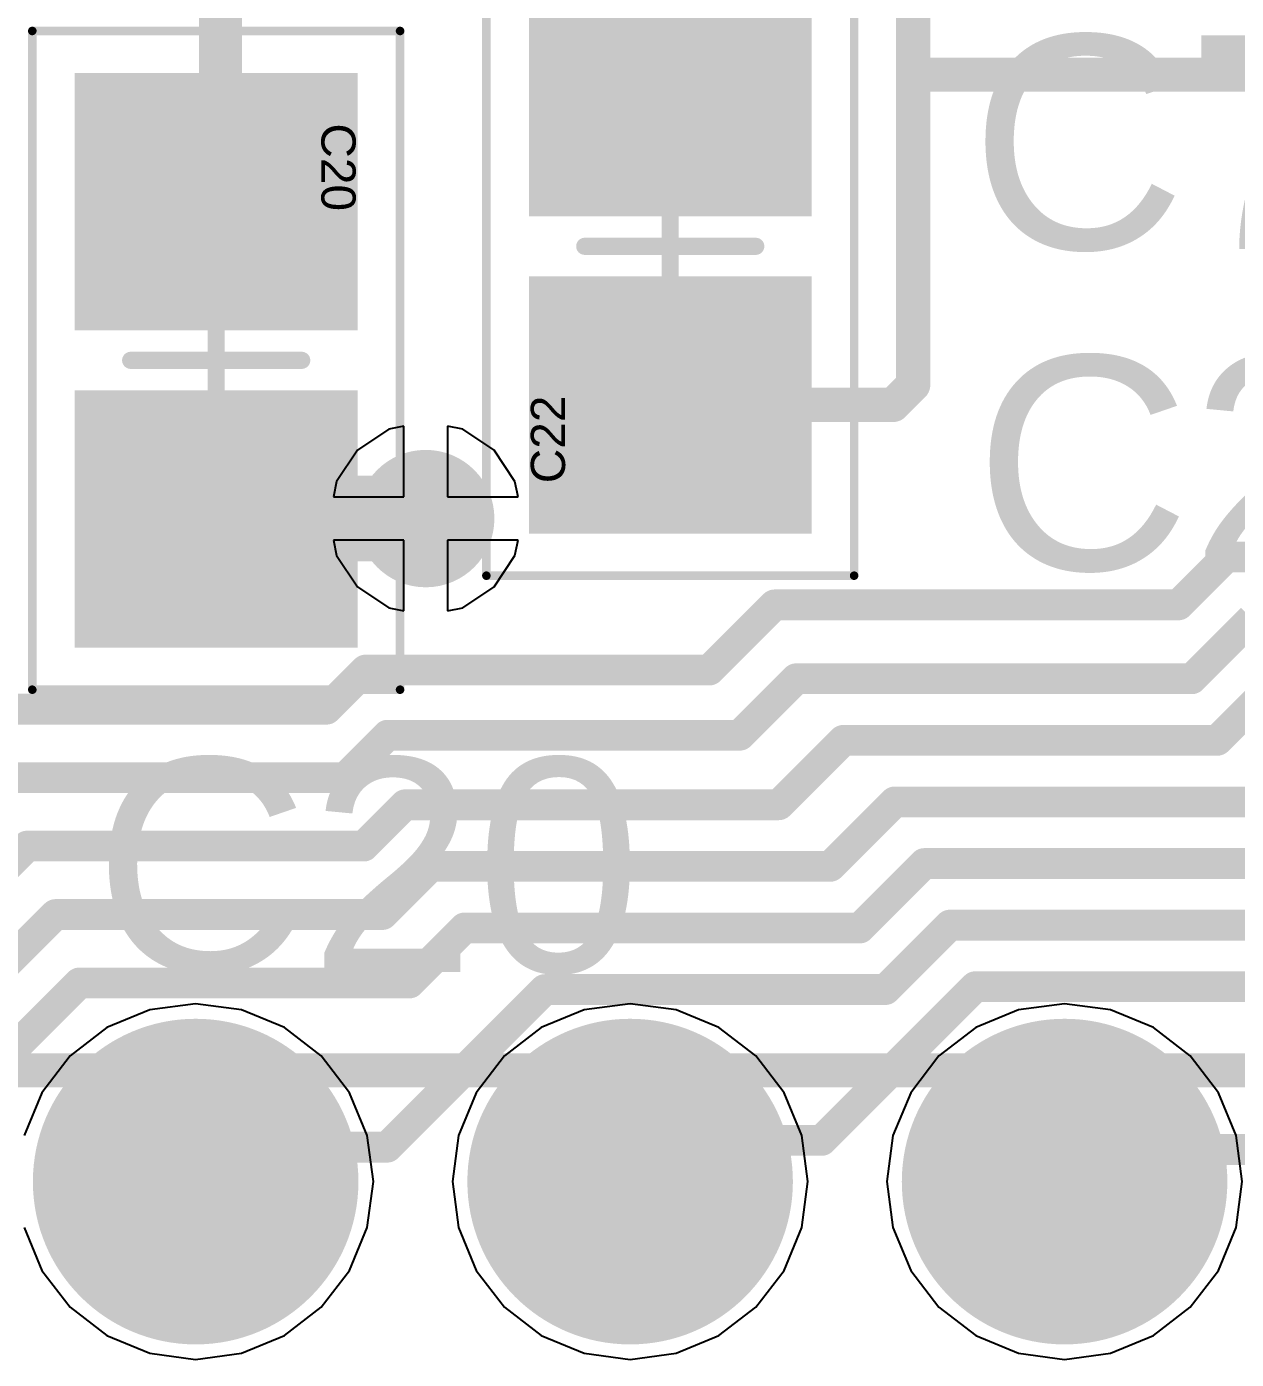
# Model space of a CAD drawing. Header units: inches. Extents: x 0 to 7.57, y 0 to 3.51.
# Drawn here: x 1.3009 to 1.5793, y 0.8784 to 1.185 of the extents above; entities that cross this region are included whole.
import ezdxf

# ---------------------------------------------------------------- set-up
doc = ezdxf.new("R2010")
doc.units = ezdxf.units.IN
doc.header["$MEASUREMENT"] = 0
for name, color, linetype in [('Bottom Courtyard', 56, 'Continuous'), ('Bottom Solder', 6, 'Continuous'), ('L1', 1, 'Continuous'), ('L2', 5, 'Continuous'), ('Multi-Layer', 9, 'Continuous'), ('Pad Holes', 156, 'Continuous'), ('Top Courtyard', 56, 'Continuous'), ('Top Overlay', 2, 'Continuous'), ('Top Paste', 8, 'Continuous'), ('Top Solder', 216, 'Continuous'), ('Via Holes', 16, 'Continuous')]:
    doc.layers.add(name, color=color, linetype=linetype)
doc.styles.add('Arial', font='', dxfattribs={"height": 0.2})
doc.styles.get('Arial').set_extended_font_data('Arial')

# ---------------------------------------------------------------- blocks, each defined once
blk = doc.blocks.new('FMC_160LCD_V2_B_46')
at = {"layer": 'Bottom Solder'}
h = blk.add_hatch(color=6, dxfattribs=at)
edge = h.paths.add_edge_path()
edge.add_arc((0.3500001, 0.7342519), 0.0374645, 0, 360)
h = blk.add_hatch(color=6, dxfattribs=at)
edge = h.paths.add_edge_path()
edge.add_arc((0.4500001, 0.7342519), 0.0374645, 0, 360)
h = blk.add_hatch(color=6, dxfattribs=at)
edge = h.paths.add_edge_path()
edge.add_arc((0.5500001, 0.7342519), 0.0374645, 0, 360)
at = {"layer": 'L1'}
h = blk.add_hatch(color=1, dxfattribs=at)
edge = h.paths.add_edge_path()
edge.add_arc((0.3500001, 0.7342519), 0.0334645, 0, 360)
h = blk.add_hatch(color=1, dxfattribs=at)
edge = h.paths.add_edge_path()
edge.add_arc((0.4500001, 0.7342519), 0.0334645, 0, 360)
h = blk.add_hatch(color=1, dxfattribs=at)
edge = h.paths.add_edge_path()
edge.add_arc((0.5500001, 0.7342519), 0.0334645, 0, 360)
at = {"layer": 'L2'}
h = blk.add_hatch(color=5, dxfattribs=at)
edge = h.paths.add_edge_path()
edge.add_arc((0.3500001, 0.7342519), 0.0334645, 0, 360)
h = blk.add_hatch(color=5, dxfattribs=at)
edge = h.paths.add_edge_path()
edge.add_arc((0.4500001, 0.7342519), 0.0334645, 0, 360)
h = blk.add_hatch(color=5, dxfattribs=at)
edge = h.paths.add_edge_path()
edge.add_arc((0.5500001, 0.7342519), 0.0334645, 0, 360)
at = {"layer": 'Multi-Layer'}
h = blk.add_hatch(color=9, dxfattribs=at)
edge = h.paths.add_edge_path()
edge.add_arc((0.3500001, 0.7342519), 0.0334645, 0, 360)
h = blk.add_hatch(color=9, dxfattribs=at)
edge = h.paths.add_edge_path()
edge.add_arc((0.4500001, 0.7342519), 0.0334645, 0, 360)
h = blk.add_hatch(color=9, dxfattribs=at)
edge = h.paths.add_edge_path()
edge.add_arc((0.5500001, 0.7342519), 0.0334645, 0, 360)
at = {"layer": 'Pad Holes'}
h = blk.add_hatch(color=7, dxfattribs=at)
edge = h.paths.add_edge_path()
edge.add_arc((0.3500001, 0.7342519), 0.0216535, 0, 360)
h = blk.add_hatch(color=7, dxfattribs=at)
edge = h.paths.add_edge_path()
edge.add_arc((0.4500001, 0.7342519), 0.0216535, 0, 360)
h = blk.add_hatch(color=7, dxfattribs=at)
edge = h.paths.add_edge_path()
edge.add_arc((0.5500001, 0.7342519), 0.0216535, 0, 360)
at = {"layer": 'Top Solder'}
h = blk.add_hatch(color=216, dxfattribs=at)
edge = h.paths.add_edge_path()
edge.add_arc((0.3500001, 0.7342519), 0.0374645, 0, 360)
h = blk.add_hatch(color=216, dxfattribs=at)
edge = h.paths.add_edge_path()
edge.add_arc((0.4500001, 0.7342519), 0.0374645, 0, 360)
h = blk.add_hatch(color=216, dxfattribs=at)
edge = h.paths.add_edge_path()
edge.add_arc((0.5500001, 0.7342519), 0.0374645, 0, 360)
blk = doc.blocks.new('BACKLIGHT_B_52')
at = {"layer": 'Bottom Courtyard'}
blk.add_lwpolyline([(1.4173228, 0.7086614, 0.007874, 0.007874, 0), (-1.4173228, 0.7086614, 0.007874, 0.007874, 0)], format="xyseb", dxfattribs=at)
blk = doc.blocks.new('CAP_SM0805_YAGEOCC2_N_54')
at = {"layer": 'L1'}
for points in [[(-0.06208665, -0.0285433), (-0.06208665, 0.0285433), (-0.01090555, 0.0285433), (-0.01090555, -0.0285433)], [(0.01090545, -0.0285433), (0.01090545, 0.0285433), (0.06208655, 0.0285433), (0.06208655, -0.0285433)]]:
    blk.add_hatch(color=1, dxfattribs=at).paths.add_polyline_path(points)
at = {"layer": 'Top Paste'}
for points in [[(-0.06208665, -0.0285433), (-0.06208665, 0.0285433), (-0.01090555, 0.0285433), (-0.01090555, -0.0285433)], [(0.01090545, -0.0285433), (0.01090545, 0.0285433), (0.06208655, 0.0285433), (0.06208655, -0.0285433)]]:
    blk.add_hatch(color=8, dxfattribs=at).paths.add_polyline_path(points)
at = {"layer": 'Top Solder'}
for points in [[(-0.06608665, -0.0325433), (-0.06608665, 0.0325433), (-0.00690555, 0.0325433), (-0.00690555, -0.0325433)], [(0.00690545, -0.0325433), (0.00690545, 0.0325433), (0.06608655, 0.0325433), (0.06608655, -0.0325433)]]:
    blk.add_hatch(color=216, dxfattribs=at).paths.add_polyline_path(points)
at = {"layer": 'Top Courtyard'}
for points in [[(-0.0757874, 0.0423228, 0.0019685, 0.0019685, 0), (0.0757874, 0.0423228, 0.0019685, 0.0019685, 0)], [(-0.0757874, 0.0423228, 0.0019685, 0.0019685, 0), (-0.0757874, -0.0423228, 0.0019685, 0.0019685, 0)], [(0.0757874, 0.0423228, 0.0019685, 0.0019685, 0), (0.0757874, -0.0423228, 0.0019685, 0.0019685, 0)], [(0, 0.019685, 0.003937, 0.003937, 0), (0, -0.019685, 0.003937, 0.003937, 0)], [(-0.0196851, 0, 0.003937, 0.003937, 0), (0.019685, 0, 0.003937, 0.003937, 0)], [(-0.0757874, -0.0423228, 0.0019685, 0.0019685, 0), (0.0757874, -0.0423228, 0.0019685, 0.0019685, 0)]]:
    blk.add_lwpolyline(points, format="xyseb", dxfattribs=at)
for points in [[(-0.0762795, 0.0423228, 0.0009842, 0.0009842, 1), (-0.0752953, 0.0423228, 0.0009842, 0.0009842, 1)], [(-0.0762795, 0.0423228, 0.0009842, 0.0009842, 1), (-0.0752953, 0.0423228, 0.0009842, 0.0009842, 1)], [(0.0752953, 0.0423228, 0.0009842, 0.0009842, 1), (0.0762795, 0.0423228, 0.0009842, 0.0009842, 1)], [(0.0752953, 0.0423228, 0.0009842, 0.0009842, 1), (0.0762795, 0.0423228, 0.0009842, 0.0009842, 1)], [(-0.0009842, 0.019685, 0.0019685, 0.0019685, 1), (0.0009842, 0.019685, 0.0019685, 0.0019685, 1)], [(-0.0206693, 0, 0.0019685, 0.0019685, 1), (-0.0187009, 0, 0.0019685, 0.0019685, 1)], [(0.0187008, 0, 0.0019685, 0.0019685, 1), (0.0206692, 0, 0.0019685, 0.0019685, 1)], [(-0.0009842, -0.019685, 0.0019685, 0.0019685, 1), (0.0009842, -0.019685, 0.0019685, 0.0019685, 1)], [(-0.0762795, -0.0423228, 0.0009842, 0.0009842, 1), (-0.0752953, -0.0423228, 0.0009842, 0.0009842, 1)], [(-0.0762795, -0.0423228, 0.0009842, 0.0009842, 1), (-0.0752953, -0.0423228, 0.0009842, 0.0009842, 1)], [(0.0752953, -0.0423228, 0.0009842, 0.0009842, 1), (0.0762795, -0.0423228, 0.0009842, 0.0009842, 1)], [(0.0752953, -0.0423228, 0.0009842, 0.0009842, 1), (0.0762795, -0.0423228, 0.0009842, 0.0009842, 1)]]:
    blk.add_lwpolyline(points, format="xyseb", close=True, dxfattribs=at)
at = {"layer": 'Top Overlay'}
for points in [[(-0.0757874, 0.0423228, 0.0019685, 0.0019685, 0), (-0.0757874, -0.0423228, 0.0019685, 0.0019685, 0)], [(-0.0757874, 0.0423228, 0.0019685, 0.0019685, 0), (0.0757874, 0.0423228, 0.0019685, 0.0019685, 0)], [(0.0757874, 0.0423228, 0.0019685, 0.0019685, 0), (0.0757874, -0.0423228, 0.0019685, 0.0019685, 0)], [(-0.0757874, -0.0423228, 0.0019685, 0.0019685, 0), (0.0757874, -0.0423228, 0.0019685, 0.0019685, 0)]]:
    blk.add_lwpolyline(points, format="xyseb", dxfattribs=at)
for points in [[(-0.0762795, 0.0423228, 0.0009842, 0.0009842, 1), (-0.0752953, 0.0423228, 0.0009842, 0.0009842, 1)], [(-0.0762795, 0.0423228, 0.0009842, 0.0009842, 1), (-0.0752953, 0.0423228, 0.0009842, 0.0009842, 1)], [(0.0752953, 0.0423228, 0.0009842, 0.0009842, 1), (0.0762795, 0.0423228, 0.0009842, 0.0009842, 1)], [(0.0752953, 0.0423228, 0.0009842, 0.0009842, 1), (0.0762795, 0.0423228, 0.0009842, 0.0009842, 1)], [(-0.0762795, -0.0423228, 0.0009842, 0.0009842, 1), (-0.0752953, -0.0423228, 0.0009842, 0.0009842, 1)], [(-0.0762795, -0.0423228, 0.0009842, 0.0009842, 1), (-0.0752953, -0.0423228, 0.0009842, 0.0009842, 1)], [(0.0752953, -0.0423228, 0.0009842, 0.0009842, 1), (0.0762795, -0.0423228, 0.0009842, 0.0009842, 1)], [(0.0752953, -0.0423228, 0.0009842, 0.0009842, 1), (0.0762795, -0.0423228, 0.0009842, 0.0009842, 1)]]:
    blk.add_lwpolyline(points, format="xyseb", close=True, dxfattribs=at)
at = {"layer": 'Top Courtyard', "style": 'Arial'}
blk.add_text('C22', height=0.007874, dxfattribs=at).set_placement((-0.0545273, 0.0242123))
blk = doc.blocks.new('CAP_SM0805_YAGEOCC2_N_56')
at = {"layer": 'L1'}
for points in [[(-0.06208665, -0.02854330000000001), (-0.06208665, 0.02854329999999999), (-0.01090555000000001, 0.02854330000000001), (-0.01090554999999999, -0.02854329999999999)], [(0.01090545000000001, -0.02854330000000001), (0.01090544999999999, 0.02854329999999999), (0.06208655, 0.02854330000000001), (0.06208655, -0.02854329999999999)]]:
    blk.add_hatch(color=1, dxfattribs=at).paths.add_polyline_path(points)
at = {"layer": 'Top Paste'}
for points in [[(-0.06208665, -0.02854330000000001), (-0.06208665, 0.02854329999999999), (-0.01090555000000001, 0.02854330000000001), (-0.01090554999999999, -0.02854329999999999)], [(0.01090545000000001, -0.02854330000000001), (0.01090544999999999, 0.02854329999999999), (0.06208655, 0.02854330000000001), (0.06208655, -0.02854329999999999)]]:
    blk.add_hatch(color=8, dxfattribs=at).paths.add_polyline_path(points)
at = {"layer": 'Top Solder'}
for points in [[(-0.06608665, -0.0325433), (-0.06608665, 0.0325433), (-0.006905550000000006, 0.0325433), (-0.006905549999999994, -0.0325433)], [(0.006905450000000006, -0.0325433), (0.006905449999999994, 0.0325433), (0.06608655, 0.0325433), (0.06608655, -0.0325433)]]:
    blk.add_hatch(color=216, dxfattribs=at).paths.add_polyline_path(points)
at = {"layer": 'Top Courtyard'}
for points in [[(0.0757874, 0.0423228, 0.0019685, 0.0019685, 0), (-0.0757874, 0.0423228, 0.0019685, 0.0019685, 0)], [(-0.0757874, -0.0423228, 0.0019685, 0.0019685, 0), (-0.0757874, 0.0423228, 0.0019685, 0.0019685, 0)], [(0.0757874, -0.0423228, 0.0019685, 0.0019685, 0), (0.0757874, 0.0423228, 0.0019685, 0.0019685, 0)], [(0, -0.019685, 0.003937, 0.003937, 0), (0, 0.019685, 0.003937, 0.003937, 0)], [(0.019685, 0, 0.003937, 0.003937, 0), (-0.0196851, 0, 0.003937, 0.003937, 0)], [(0.0757874, -0.0423228, 0.0019685, 0.0019685, 0), (-0.0757874, -0.0423228, 0.0019685, 0.0019685, 0)]]:
    blk.add_lwpolyline(points, format="xyseb", dxfattribs=at)
for points in [[(-0.0762795, 0.0423228, 0.0009842, 0.0009842, 1), (-0.0752953, 0.0423228, 0.0009842, 0.0009842, 1)], [(-0.0762795, 0.0423228, 0.0009842, 0.0009842, 1), (-0.0752953, 0.0423228, 0.0009842, 0.0009842, 1)], [(0.0752953, 0.0423228, 0.0009842, 0.0009842, 1), (0.0762795, 0.0423228, 0.0009842, 0.0009842, 1)], [(0.0752953, 0.0423228, 0.0009842, 0.0009842, 1), (0.0762795, 0.0423228, 0.0009842, 0.0009842, 1)], [(-0.0009842, 0.019685, 0.0019685, 0.0019685, 1), (0.0009842, 0.019685, 0.0019685, 0.0019685, 1)], [(-0.0206693, 0, 0.0019685, 0.0019685, 1), (-0.0187009, 0, 0.0019685, 0.0019685, 1)], [(0.0187008, 0, 0.0019685, 0.0019685, 1), (0.0206692, 0, 0.0019685, 0.0019685, 1)], [(-0.0009842, -0.019685, 0.0019685, 0.0019685, 1), (0.0009842, -0.019685, 0.0019685, 0.0019685, 1)], [(-0.0762795, -0.0423228, 0.0009842, 0.0009842, 1), (-0.0752953, -0.0423228, 0.0009842, 0.0009842, 1)], [(-0.0762795, -0.0423228, 0.0009842, 0.0009842, 1), (-0.0752953, -0.0423228, 0.0009842, 0.0009842, 1)], [(0.0752953, -0.0423228, 0.0009842, 0.0009842, 1), (0.0762795, -0.0423228, 0.0009842, 0.0009842, 1)], [(0.0752953, -0.0423228, 0.0009842, 0.0009842, 1), (0.0762795, -0.0423228, 0.0009842, 0.0009842, 1)]]:
    blk.add_lwpolyline(points, format="xyseb", close=True, dxfattribs=at)
at = {"layer": 'Top Overlay'}
for points in [[(-0.0757874, -0.0423228, 0.0019685, 0.0019685, 0), (-0.0757874, 0.0423228, 0.0019685, 0.0019685, 0)], [(0.0757874, 0.0423228, 0.0019685, 0.0019685, 0), (-0.0757874, 0.0423228, 0.0019685, 0.0019685, 0)], [(0.0757874, -0.0423228, 0.0019685, 0.0019685, 0), (0.0757874, 0.0423228, 0.0019685, 0.0019685, 0)], [(0.0757874, -0.0423228, 0.0019685, 0.0019685, 0), (-0.0757874, -0.0423228, 0.0019685, 0.0019685, 0)]]:
    blk.add_lwpolyline(points, format="xyseb", dxfattribs=at)
for points in [[(-0.0762795, 0.0423228, 0.0009842, 0.0009842, 1), (-0.0752953, 0.0423228, 0.0009842, 0.0009842, 1)], [(-0.0762795, 0.0423228, 0.0009842, 0.0009842, 1), (-0.0752953, 0.0423228, 0.0009842, 0.0009842, 1)], [(0.0752953, 0.0423228, 0.0009842, 0.0009842, 1), (0.0762795, 0.0423228, 0.0009842, 0.0009842, 1)], [(0.0752953, 0.0423228, 0.0009842, 0.0009842, 1), (0.0762795, 0.0423228, 0.0009842, 0.0009842, 1)], [(-0.0762795, -0.0423228, 0.0009842, 0.0009842, 1), (-0.0752953, -0.0423228, 0.0009842, 0.0009842, 1)], [(-0.0762795, -0.0423228, 0.0009842, 0.0009842, 1), (-0.0752953, -0.0423228, 0.0009842, 0.0009842, 1)], [(0.0752953, -0.0423228, 0.0009842, 0.0009842, 1), (0.0762795, -0.0423228, 0.0009842, 0.0009842, 1)], [(0.0752953, -0.0423228, 0.0009842, 0.0009842, 1), (0.0762795, -0.0423228, 0.0009842, 0.0009842, 1)]]:
    blk.add_lwpolyline(points, format="xyseb", close=True, dxfattribs=at)
at = {"layer": 'Top Courtyard', "style": 'Arial'}
blk.add_text('C20', height=0.007874, dxfattribs=at).set_placement((-0.0545272, 0.024213))

msp = doc.modelspace()

# ---------------------------------------------------------------- hatches: boundary and pattern name
at = {"layer": 'Bottom Solder'}
h = msp.add_hatch(color=6, dxfattribs=at)
edge = h.paths.add_edge_path()
edge.add_arc((1.3927165, 1.0718504), 0.015811, 0, 360)
at = {"layer": 'L1'}
h = msp.add_hatch(color=1, dxfattribs=at)
edge = h.paths.add_edge_path()
edge.add_arc((1.3927165, 1.0718504), 0.011811, 0, 360)
at = {"layer": 'L2'}
h = msp.add_hatch(color=5, dxfattribs=at)
edge = h.paths.add_edge_path()
edge.add_arc((1.3927165, 1.0718504), 0.011811, 0, 360)
at = {"layer": 'Top Solder'}
h = msp.add_hatch(color=216, dxfattribs=at)
edge = h.paths.add_edge_path()
edge.add_arc((1.3927165, 1.0718504), 0.015811, 0, 360)
at = {"layer": 'Via Holes'}
h = msp.add_hatch(color=7, dxfattribs=at)
edge = h.paths.add_edge_path()
edge.add_arc((1.3927165, 1.0718504), 0.0059055, 0, 360)

# ---------------------------------------------------------------- linework, layer by layer
at = {"layer": 'L1'}
for points in [[(1.5049213, 1.174, 0.007874, 0.007874, 0), (1.5049213, 1.3465147, 0.007874, 0.007874, 0)], [(1.3454725, 1.1457481, 0.0098425, 0.0098425, 0), (1.3454725, 1.2342519, 0.0098425, 0.0098425, 0)], [(1.4488189, 1.1731497, 0.0098425, 0.0098425, 0), (1.4488189, 1.2125985, 0.0098425, 0.0098425, 0)], [(1.5049213, 1.1026204, 0.007874, 0.007874, 0), (1.5049213, 1.174, 0.007874, 0.007874, 0)], [(1.5049213, 1.174, 0.007874, 0.007874, 0), (1.6007152, 1.174, 0.007874, 0.007874, 0)], [(1.4478346, 1.1721654, 0.007874, 0.007874, 0), (1.4488189, 1.1731497, 0.007874, 0.007874, 0)], [(1.4478346, 1.1721654, 0.007874, 0.007874, 0), (1.449, 1.171, 0.007874, 0.007874, 0)], [(1.3444882, 1.1447638, 0.007874, 0.007874, 0), (1.3454725, 1.1457481, 0.007874, 0.007874, 0)], [(1.5003088, 1.0980079, 0.007874, 0.007874, 0), (1.5049213, 1.1026204, 0.007874, 0.007874, 0)], [(1.449, 1.0980079, 0.007874, 0.007874, 0), (1.5003088, 1.0980079, 0.007874, 0.007874, 0)], [(1.3445669, 1.0718504, 0.019685, 0.019685, 0), (1.3927165, 1.0718504, 0.019685, 0.019685, 0)], [(1.3444882, 1.0717717, 0.007874, 0.007874, 0), (1.3445669, 1.0718504, 0.007874, 0.007874, 0)], [(1.566, 1.052, 0.0070866, 0.0070866, 0), (1.577, 1.063, 0.0070866, 0.0070866, 0)], [(1.577, 1.063, 0.0070866, 0.0070866, 0), (1.651, 1.063, 0.0070866, 0.0070866, 0)], [(1.458, 1.037, 0.0070866, 0.0070866, 0), (1.473, 1.052, 0.0070866, 0.0070866, 0)], [(1.473, 1.052, 0.0070866, 0.0070866, 0), (1.566, 1.052, 0.0070866, 0.0070866, 0)], [(1.5690439, 1.035, 0.0070866, 0.0070866, 0), (1.5828707, 1.0488268, 0.0070866, 0.0070866, 0)], [(1.3698753, 1.027992, 0.0070866, 0.0070866, 0), (1.3788833, 1.037, 0.0070866, 0.0070866, 0)], [(1.3788833, 1.037, 0.0070866, 0.0070866, 0), (1.458, 1.037, 0.0070866, 0.0070866, 0)], [(1.465, 1.022, 0.0070866, 0.0070866, 0), (1.478, 1.035, 0.0070866, 0.0070866, 0)], [(1.478, 1.035, 0.0070866, 0.0070866, 0), (1.5690439, 1.035, 0.0070866, 0.0070866, 0)], [(1.5749146, 1.0208268, 0.0070866, 0.0070866, 0), (1.5887414, 1.0346536, 0.0070866, 0.0070866, 0)], [(1.2879507, 1.027992, 0.0070866, 0.0070866, 0), (1.3698753, 1.027992, 0.0070866, 0.0070866, 0)], [(1.3741712, 1.012244, 0.0070866, 0.0070866, 0), (1.3839272, 1.022, 0.0070866, 0.0070866, 0)], [(1.3839272, 1.022, 0.0070866, 0.0070866, 0), (1.465, 1.022, 0.0070866, 0.0070866, 0)], [(1.474, 1.006, 0.0070866, 0.0070866, 0), (1.4888268, 1.0208268, 0.0070866, 0.0070866, 0)], [(1.4888268, 1.0208268, 0.0070866, 0.0070866, 0), (1.5749146, 1.0208268, 0.0070866, 0.0070866, 0)], [(1.2944737, 1.012244, 0.0070866, 0.0070866, 0), (1.3741712, 1.012244, 0.0070866, 0.0070866, 0)], [(1.3784671, 0.996496, 0.0070866, 0.0070866, 0), (1.3879711, 1.006, 0.0070866, 0.0070866, 0)], [(1.3879711, 1.006, 0.0070866, 0.0070866, 0), (1.474, 1.006, 0.0070866, 0.0070866, 0)], [(1.4858268, 0.9918268, 0.0070866, 0.0070866, 0), (1.5006536, 1.0066536, 0.0070866, 0.0070866, 0)], [(1.5006536, 1.0066536, 0.0070866, 0.0070866, 0), (1.5836536, 1.0066536, 0.0070866, 0.0070866, 0)], [(1.2821543, 0.9776536, 0.0070866, 0.0070866, 0), (1.3009967, 0.996496, 0.0070866, 0.0070866, 0)], [(1.3009967, 0.996496, 0.0070866, 0.0070866, 0), (1.3784671, 0.996496, 0.0070866, 0.0070866, 0)], [(1.382763, 0.980748, 0.0070866, 0.0070866, 0), (1.3938418, 0.9918268, 0.0070866, 0.0070866, 0)], [(1.3938418, 0.9918268, 0.0070866, 0.0070866, 0), (1.4858268, 0.9918268, 0.0070866, 0.0070866, 0)], [(1.4926536, 0.9776536, 0.0070866, 0.0070866, 0), (1.5074804, 0.9924804, 0.0070866, 0.0070866, 0)], [(1.5074804, 0.9924804, 0.0070866, 0.0070866, 0), (1.5895243, 0.9924804, 0.0070866, 0.0070866, 0)], [(1.2901576, 0.9633859, 0.0070866, 0.0070866, 0), (1.3075197, 0.980748, 0.0070866, 0.0070866, 0)], [(1.3075197, 0.980748, 0.0070866, 0.0070866, 0), (1.382763, 0.980748, 0.0070866, 0.0070866, 0)], [(1.4985243, 0.9634804, 0.0070866, 0.0070866, 0), (1.5133511, 0.9783072, 0.0070866, 0.0070866, 0)], [(1.5133511, 0.9783072, 0.0070866, 0.0070866, 0), (1.595395, 0.9783072, 0.0070866, 0.0070866, 0)], [(1.389, 0.965, 0.0070866, 0.0070866, 0), (1.4016536, 0.9776536, 0.0070866, 0.0070866, 0)], [(1.4016536, 0.9776536, 0.0070866, 0.0070866, 0), (1.4926536, 0.9776536, 0.0070866, 0.0070866, 0)], [(1.297, 0.949, 0.0070866, 0.0070866, 0), (1.313, 0.965, 0.0070866, 0.0070866, 0)], [(1.313, 0.965, 0.0070866, 0.0070866, 0), (1.389, 0.965, 0.0070866, 0.0070866, 0)], [(1.3838582, 0.9272112, 0.0070866, 0.0070866, 0), (1.4201274, 0.9634804, 0.0070866, 0.0070866, 0)], [(1.4201274, 0.9634804, 0.0070866, 0.0070866, 0), (1.4985243, 0.9634804, 0.0070866, 0.0070866, 0)], [(1.4838582, 0.9287704, 0.0070866, 0.0070866, 0), (1.5192218, 0.964134, 0.0070866, 0.0070866, 0)], [(1.5192218, 0.964134, 0.0070866, 0.0070866, 0), (1.6012657, 0.964134, 0.0070866, 0.0070866, 0)], [(1.4397637, 0.9192914, 0.0070866, 0.0070866, 0), (1.4492427, 0.9287704, 0.0070866, 0.0070866, 0)], [(1.4492427, 0.9287704, 0.0070866, 0.0070866, 0), (1.4838582, 0.9287704, 0.0070866, 0.0070866, 0)], [(1.3397637, 0.9192914, 0.0070866, 0.0070866, 0), (1.3476835, 0.9272112, 0.0070866, 0.0070866, 0)], [(1.3476835, 0.9272112, 0.0070866, 0.0070866, 0), (1.3838582, 0.9272112, 0.0070866, 0.0070866, 0)], [(1.5397637, 0.9192914, 0.0070866, 0.0070866, 0), (1.5471549, 0.9266826, 0.0070866, 0.0070866, 0)], [(1.5471549, 0.9266826, 0.0070866, 0.0070866, 0), (1.5838582, 0.9266826, 0.0070866, 0.0070866, 0)]]:
    msp.add_lwpolyline(points, format="xyseb", dxfattribs=at)
for points in [[(1.4463583, 1.1731497, 0.0049212, 0.0049212, 1), (1.4512795, 1.1731497, 0.0049212, 0.0049212, 1)], [(1.5029528, 1.174, 0.003937, 0.003937, 1), (1.5068898, 1.174, 0.003937, 0.003937, 1)], [(1.5029528, 1.174, 0.003937, 0.003937, 1), (1.5068898, 1.174, 0.003937, 0.003937, 1)], [(1.5029528, 1.174, 0.003937, 0.003937, 1), (1.5068898, 1.174, 0.003937, 0.003937, 1)], [(1.4458661, 1.1721654, 0.003937, 0.003937, 1), (1.4498031, 1.1721654, 0.003937, 0.003937, 1)], [(1.4458661, 1.1721654, 0.003937, 0.003937, 1), (1.4498031, 1.1721654, 0.003937, 0.003937, 1)], [(1.4468504, 1.1731497, 0.003937, 0.003937, 1), (1.4507874, 1.1731497, 0.003937, 0.003937, 1)], [(1.4470315, 1.171, 0.003937, 0.003937, 1), (1.4509685, 1.171, 0.003937, 0.003937, 1)], [(1.3430119, 1.1457481, 0.0049212, 0.0049212, 1), (1.3479331, 1.1457481, 0.0049212, 0.0049212, 1)], [(1.3425197, 1.1447638, 0.003937, 0.003937, 1), (1.3464567, 1.1447638, 0.003937, 0.003937, 1)], [(1.343504, 1.1457481, 0.003937, 0.003937, 1), (1.347441, 1.1457481, 0.003937, 0.003937, 1)], [(1.5029528, 1.1026204, 0.003937, 0.003937, 1), (1.5068898, 1.1026204, 0.003937, 0.003937, 1)], [(1.5029528, 1.1026204, 0.003937, 0.003937, 1), (1.5068898, 1.1026204, 0.003937, 0.003937, 1)], [(1.4470315, 1.0980079, 0.003937, 0.003937, 1), (1.4509685, 1.0980079, 0.003937, 0.003937, 1)], [(1.4983403, 1.0980079, 0.003937, 0.003937, 1), (1.5022773, 1.0980079, 0.003937, 0.003937, 1)], [(1.4983403, 1.0980079, 0.003937, 0.003937, 1), (1.5022773, 1.0980079, 0.003937, 0.003937, 1)], [(1.3396457, 1.0718504, 0.0098425, 0.0098425, 1), (1.3494881, 1.0718504, 0.0098425, 0.0098425, 1)], [(1.3877953, 1.0718504, 0.0098425, 0.0098425, 1), (1.3976377, 1.0718504, 0.0098425, 0.0098425, 1)], [(1.3425197, 1.0717717, 0.003937, 0.003937, 1), (1.3464567, 1.0717717, 0.003937, 0.003937, 1)], [(1.3425984, 1.0718504, 0.003937, 0.003937, 1), (1.3465354, 1.0718504, 0.003937, 0.003937, 1)], [(1.5752284, 1.063, 0.0035433, 0.0035433, 1), (1.5787716, 1.063, 0.0035433, 0.0035433, 1)], [(1.5752284, 1.063, 0.0035433, 0.0035433, 1), (1.5787716, 1.063, 0.0035433, 0.0035433, 1)], [(1.4712284, 1.052, 0.0035433, 0.0035433, 1), (1.4747716, 1.052, 0.0035433, 0.0035433, 1)], [(1.4712284, 1.052, 0.0035433, 0.0035433, 1), (1.4747716, 1.052, 0.0035433, 0.0035433, 1)], [(1.5642284, 1.052, 0.0035433, 0.0035433, 1), (1.5677716, 1.052, 0.0035433, 0.0035433, 1)], [(1.5642284, 1.052, 0.0035433, 0.0035433, 1), (1.5677716, 1.052, 0.0035433, 0.0035433, 1)], [(1.3771117, 1.037, 0.0035433, 0.0035433, 1), (1.3806549, 1.037, 0.0035433, 0.0035433, 1)], [(1.3771117, 1.037, 0.0035433, 0.0035433, 1), (1.3806549, 1.037, 0.0035433, 0.0035433, 1)], [(1.4562284, 1.037, 0.0035433, 0.0035433, 1), (1.4597716, 1.037, 0.0035433, 0.0035433, 1)], [(1.4562284, 1.037, 0.0035433, 0.0035433, 1), (1.4597716, 1.037, 0.0035433, 0.0035433, 1)], [(1.4762284, 1.035, 0.0035433, 0.0035433, 1), (1.4797716, 1.035, 0.0035433, 0.0035433, 1)], [(1.4762284, 1.035, 0.0035433, 0.0035433, 1), (1.4797716, 1.035, 0.0035433, 0.0035433, 1)], [(1.5672723, 1.035, 0.0035433, 0.0035433, 1), (1.5708155, 1.035, 0.0035433, 0.0035433, 1)], [(1.5672723, 1.035, 0.0035433, 0.0035433, 1), (1.5708155, 1.035, 0.0035433, 0.0035433, 1)], [(1.3681037, 1.027992, 0.0035433, 0.0035433, 1), (1.3716469, 1.027992, 0.0035433, 0.0035433, 1)], [(1.3681037, 1.027992, 0.0035433, 0.0035433, 1), (1.3716469, 1.027992, 0.0035433, 0.0035433, 1)], [(1.3821556, 1.022, 0.0035433, 0.0035433, 1), (1.3856988, 1.022, 0.0035433, 0.0035433, 1)], [(1.3821556, 1.022, 0.0035433, 0.0035433, 1), (1.3856988, 1.022, 0.0035433, 0.0035433, 1)], [(1.4632284, 1.022, 0.0035433, 0.0035433, 1), (1.4667716, 1.022, 0.0035433, 0.0035433, 1)], [(1.4632284, 1.022, 0.0035433, 0.0035433, 1), (1.4667716, 1.022, 0.0035433, 0.0035433, 1)], [(1.4870552, 1.0208268, 0.0035433, 0.0035433, 1), (1.4905984, 1.0208268, 0.0035433, 0.0035433, 1)], [(1.4870552, 1.0208268, 0.0035433, 0.0035433, 1), (1.4905984, 1.0208268, 0.0035433, 0.0035433, 1)], [(1.573143, 1.0208268, 0.0035433, 0.0035433, 1), (1.5766862, 1.0208268, 0.0035433, 0.0035433, 1)], [(1.573143, 1.0208268, 0.0035433, 0.0035433, 1), (1.5766862, 1.0208268, 0.0035433, 0.0035433, 1)], [(1.3723996, 1.012244, 0.0035433, 0.0035433, 1), (1.3759428, 1.012244, 0.0035433, 0.0035433, 1)], [(1.3723996, 1.012244, 0.0035433, 0.0035433, 1), (1.3759428, 1.012244, 0.0035433, 0.0035433, 1)], [(1.3861995, 1.006, 0.0035433, 0.0035433, 1), (1.3897427, 1.006, 0.0035433, 0.0035433, 1)], [(1.3861995, 1.006, 0.0035433, 0.0035433, 1), (1.3897427, 1.006, 0.0035433, 0.0035433, 1)], [(1.4722284, 1.006, 0.0035433, 0.0035433, 1), (1.4757716, 1.006, 0.0035433, 0.0035433, 1)], [(1.4722284, 1.006, 0.0035433, 0.0035433, 1), (1.4757716, 1.006, 0.0035433, 0.0035433, 1)], [(1.498882, 1.0066536, 0.0035433, 0.0035433, 1), (1.5024252, 1.0066536, 0.0035433, 0.0035433, 1)], [(1.498882, 1.0066536, 0.0035433, 0.0035433, 1), (1.5024252, 1.0066536, 0.0035433, 0.0035433, 1)], [(1.2992251, 0.996496, 0.0035433, 0.0035433, 1), (1.3027683, 0.996496, 0.0035433, 0.0035433, 1)], [(1.2992251, 0.996496, 0.0035433, 0.0035433, 1), (1.3027683, 0.996496, 0.0035433, 0.0035433, 1)], [(1.3766955, 0.996496, 0.0035433, 0.0035433, 1), (1.3802387, 0.996496, 0.0035433, 0.0035433, 1)], [(1.3766955, 0.996496, 0.0035433, 0.0035433, 1), (1.3802387, 0.996496, 0.0035433, 0.0035433, 1)], [(1.3920702, 0.9918268, 0.0035433, 0.0035433, 1), (1.3956134, 0.9918268, 0.0035433, 0.0035433, 1)], [(1.3920702, 0.9918268, 0.0035433, 0.0035433, 1), (1.3956134, 0.9918268, 0.0035433, 0.0035433, 1)], [(1.4840552, 0.9918268, 0.0035433, 0.0035433, 1), (1.4875984, 0.9918268, 0.0035433, 0.0035433, 1)], [(1.4840552, 0.9918268, 0.0035433, 0.0035433, 1), (1.4875984, 0.9918268, 0.0035433, 0.0035433, 1)], [(1.5057088, 0.9924804, 0.0035433, 0.0035433, 1), (1.509252, 0.9924804, 0.0035433, 0.0035433, 1)], [(1.5057088, 0.9924804, 0.0035433, 0.0035433, 1), (1.509252, 0.9924804, 0.0035433, 0.0035433, 1)], [(1.3057481, 0.980748, 0.0035433, 0.0035433, 1), (1.3092913, 0.980748, 0.0035433, 0.0035433, 1)], [(1.3057481, 0.980748, 0.0035433, 0.0035433, 1), (1.3092913, 0.980748, 0.0035433, 0.0035433, 1)], [(1.3809914, 0.980748, 0.0035433, 0.0035433, 1), (1.3845346, 0.980748, 0.0035433, 0.0035433, 1)], [(1.3809914, 0.980748, 0.0035433, 0.0035433, 1), (1.3845346, 0.980748, 0.0035433, 0.0035433, 1)], [(1.5115795, 0.9783072, 0.0035433, 0.0035433, 1), (1.5151227, 0.9783072, 0.0035433, 0.0035433, 1)], [(1.5115795, 0.9783072, 0.0035433, 0.0035433, 1), (1.5151227, 0.9783072, 0.0035433, 0.0035433, 1)], [(1.399882, 0.9776536, 0.0035433, 0.0035433, 1), (1.4034252, 0.9776536, 0.0035433, 0.0035433, 1)], [(1.399882, 0.9776536, 0.0035433, 0.0035433, 1), (1.4034252, 0.9776536, 0.0035433, 0.0035433, 1)], [(1.490882, 0.9776536, 0.0035433, 0.0035433, 1), (1.4944252, 0.9776536, 0.0035433, 0.0035433, 1)], [(1.490882, 0.9776536, 0.0035433, 0.0035433, 1), (1.4944252, 0.9776536, 0.0035433, 0.0035433, 1)], [(1.3112284, 0.965, 0.0035433, 0.0035433, 1), (1.3147716, 0.965, 0.0035433, 0.0035433, 1)], [(1.3112284, 0.965, 0.0035433, 0.0035433, 1), (1.3147716, 0.965, 0.0035433, 0.0035433, 1)], [(1.3872284, 0.965, 0.0035433, 0.0035433, 1), (1.3907716, 0.965, 0.0035433, 0.0035433, 1)], [(1.3872284, 0.965, 0.0035433, 0.0035433, 1), (1.3907716, 0.965, 0.0035433, 0.0035433, 1)], [(1.4183558, 0.9634804, 0.0035433, 0.0035433, 1), (1.421899, 0.9634804, 0.0035433, 0.0035433, 1)], [(1.4183558, 0.9634804, 0.0035433, 0.0035433, 1), (1.421899, 0.9634804, 0.0035433, 0.0035433, 1)], [(1.4967527, 0.9634804, 0.0035433, 0.0035433, 1), (1.5002959, 0.9634804, 0.0035433, 0.0035433, 1)], [(1.4967527, 0.9634804, 0.0035433, 0.0035433, 1), (1.5002959, 0.9634804, 0.0035433, 0.0035433, 1)], [(1.5174502, 0.964134, 0.0035433, 0.0035433, 1), (1.5209934, 0.964134, 0.0035433, 0.0035433, 1)], [(1.5174502, 0.964134, 0.0035433, 0.0035433, 1), (1.5209934, 0.964134, 0.0035433, 0.0035433, 1)], [(1.4474711, 0.9287704, 0.0035433, 0.0035433, 1), (1.4510143, 0.9287704, 0.0035433, 0.0035433, 1)], [(1.4474711, 0.9287704, 0.0035433, 0.0035433, 1), (1.4510143, 0.9287704, 0.0035433, 0.0035433, 1)], [(1.4820866, 0.9287704, 0.0035433, 0.0035433, 1), (1.4856298, 0.9287704, 0.0035433, 0.0035433, 1)], [(1.4820866, 0.9287704, 0.0035433, 0.0035433, 1), (1.4856298, 0.9287704, 0.0035433, 0.0035433, 1)], [(1.3459119, 0.9272112, 0.0035433, 0.0035433, 1), (1.3494551, 0.9272112, 0.0035433, 0.0035433, 1)], [(1.3459119, 0.9272112, 0.0035433, 0.0035433, 1), (1.3494551, 0.9272112, 0.0035433, 0.0035433, 1)], [(1.3820866, 0.9272112, 0.0035433, 0.0035433, 1), (1.3856298, 0.9272112, 0.0035433, 0.0035433, 1)], [(1.3820866, 0.9272112, 0.0035433, 0.0035433, 1), (1.3856298, 0.9272112, 0.0035433, 0.0035433, 1)], [(1.5453833, 0.9266826, 0.0035433, 0.0035433, 1), (1.5489265, 0.9266826, 0.0035433, 0.0035433, 1)], [(1.5453833, 0.9266826, 0.0035433, 0.0035433, 1), (1.5489265, 0.9266826, 0.0035433, 0.0035433, 1)], [(1.3379921, 0.9192914, 0.0035433, 0.0035433, 1), (1.3415353, 0.9192914, 0.0035433, 0.0035433, 1)], [(1.4379921, 0.9192914, 0.0035433, 0.0035433, 1), (1.4415353, 0.9192914, 0.0035433, 0.0035433, 1)], [(1.5379921, 0.9192914, 0.0035433, 0.0035433, 1), (1.5415353, 0.9192914, 0.0035433, 0.0035433, 1)]]:
    msp.add_lwpolyline(points, format="xyseb", close=True, dxfattribs=at)
at = {"layer": 'L2'}
for p, q in [((1.3842063, 1.0923959), (1.3769916, 1.0875753)), ((1.3877165, 1.0930941), (1.3842063, 1.0923959)), ((1.3877165, 1.0768504), (1.3877165, 1.0930941)), ((1.4012267, 1.0923959), (1.3977165, 1.0930941)), ((1.3977165, 1.0930941), (1.3977165, 1.0768504)), ((1.4084414, 1.0875753), (1.4012267, 1.0923959)), ((1.3769916, 1.0875753), (1.372171, 1.0803606)), ((1.413262, 1.0803606), (1.4084414, 1.0875753)), ((1.372171, 1.0803606), (1.3714728, 1.0768504)), ((1.4139602, 1.0768504), (1.413262, 1.0803606)), ((1.3714728, 1.0768504), (1.3877165, 1.0768504)), ((1.3977165, 1.0768504), (1.4139602, 1.0768504)), ((1.3877165, 1.0668504), (1.3714728, 1.0668504)), ((1.3714728, 1.0668504), (1.372171, 1.0633402)), ((1.3877165, 1.0506067), (1.3877165, 1.0668504)), ((1.4139602, 1.0668504), (1.3977165, 1.0668504)), ((1.3977165, 1.0668504), (1.3977165, 1.0506067)), ((1.413262, 1.0633402), (1.4139602, 1.0668504)), ((1.372171, 1.0633402), (1.3769916, 1.0561255)), ((1.4084414, 1.0561255), (1.413262, 1.0633402)), ((1.3769916, 1.0561255), (1.3842063, 1.0513049)), ((1.4012267, 1.0513049), (1.4084414, 1.0561255)), ((1.3842063, 1.0513049), (1.3877165, 1.0506067)), ((1.3977165, 1.0506067), (1.4012267, 1.0513049)), ((1.3397637, 0.9601924), (1.3291777, 0.9587987)), ((1.3503497, 0.9587987), (1.3397637, 0.9601924)), ((1.4397637, 0.9601924), (1.4291777, 0.9587987)), ((1.4503497, 0.9587987), (1.4397637, 0.9601924)), ((1.5397637, 0.9601924), (1.5291777, 0.9587987)), ((1.5503497, 0.9587987), (1.5397637, 0.9601924)), ((1.3291777, 0.9587987), (1.3193132, 0.9547127)), ((1.3602142, 0.9547127), (1.3503497, 0.9587987)), ((1.4291777, 0.9587987), (1.4193132, 0.9547127)), ((1.4602142, 0.9547127), (1.4503497, 0.9587987)), ((1.5291777, 0.9587987), (1.5193132, 0.9547127)), ((1.5602142, 0.9547127), (1.5503497, 0.9587987)), ((1.3193132, 0.9547127), (1.3108423, 0.9482128)), ((1.3686851, 0.9482128), (1.3602142, 0.9547127)), ((1.4193132, 0.9547127), (1.4108423, 0.9482128)), ((1.4686851, 0.9482128), (1.4602142, 0.9547127)), ((1.5193132, 0.9547127), (1.5108423, 0.9482128)), ((1.5686851, 0.9482128), (1.5602142, 0.9547127)), ((1.3108423, 0.9482128), (1.3043424, 0.9397419)), ((1.375185, 0.9397419), (1.3686851, 0.9482128)), ((1.4108423, 0.9482128), (1.4043424, 0.9397419)), ((1.475185, 0.9397419), (1.4686851, 0.9482128)), ((1.5108423, 0.9482128), (1.5043424, 0.9397419)), ((1.575185, 0.9397419), (1.5686851, 0.9482128)), ((1.3043424, 0.9397419), (1.3002564, 0.9298774)), ((1.379271, 0.9298774), (1.375185, 0.9397419)), ((1.4043424, 0.9397419), (1.4002564, 0.9298774)), ((1.479271, 0.9298774), (1.475185, 0.9397419)), ((1.5043424, 0.9397419), (1.5002564, 0.9298774)), ((1.579271, 0.9298774), (1.575185, 0.9397419)), ((1.3806647, 0.9192914), (1.379271, 0.9298774)), ((1.4002564, 0.9298774), (1.3988627, 0.9192914)), ((1.4806647, 0.9192914), (1.479271, 0.9298774)), ((1.5002564, 0.9298774), (1.4988627, 0.9192914)), ((1.5806647, 0.9192914), (1.579271, 0.9298774)), ((1.379271, 0.9087054), (1.3806647, 0.9192914)), ((1.3988627, 0.9192914), (1.4002564, 0.9087054)), ((1.479271, 0.9087054), (1.4806647, 0.9192914)), ((1.4988627, 0.9192914), (1.5002564, 0.9087054)), ((1.579271, 0.9087054), (1.5806647, 0.9192914)), ((1.3002564, 0.9087054), (1.3043424, 0.8988409)), ((1.375185, 0.8988409), (1.379271, 0.9087054)), ((1.4002564, 0.9087054), (1.4043424, 0.8988409)), ((1.475185, 0.8988409), (1.479271, 0.9087054)), ((1.5002564, 0.9087054), (1.5043424, 0.8988409)), ((1.575185, 0.8988409), (1.579271, 0.9087054)), ((1.3043424, 0.8988409), (1.3108423, 0.89037)), ((1.3686851, 0.89037), (1.375185, 0.8988409)), ((1.4043424, 0.8988409), (1.4108423, 0.89037)), ((1.4686851, 0.89037), (1.475185, 0.8988409)), ((1.5043424, 0.8988409), (1.5108423, 0.89037)), ((1.5686851, 0.89037), (1.575185, 0.8988409)), ((1.3108423, 0.89037), (1.3193132, 0.8838701)), ((1.3602142, 0.8838701), (1.3686851, 0.89037)), ((1.4108423, 0.89037), (1.4193132, 0.8838701)), ((1.4602142, 0.8838701), (1.4686851, 0.89037)), ((1.5108423, 0.89037), (1.5193132, 0.8838701)), ((1.5602142, 0.8838701), (1.5686851, 0.89037)), ((1.3193132, 0.8838701), (1.3291777, 0.8797841)), ((1.3503497, 0.8797841), (1.3602142, 0.8838701)), ((1.4193132, 0.8838701), (1.4291777, 0.8797841)), ((1.4503497, 0.8797841), (1.4602142, 0.8838701)), ((1.5193132, 0.8838701), (1.5291777, 0.8797841)), ((1.5503497, 0.8797841), (1.5602142, 0.8838701)), ((1.3291777, 0.8797841), (1.3397637, 0.8783904)), ((1.3397637, 0.8783904), (1.3503497, 0.8797841)), ((1.4291777, 0.8797841), (1.4397637, 0.8783904)), ((1.4397637, 0.8783904), (1.4503497, 0.8797841)), ((1.5291777, 0.8797841), (1.5397637, 0.8783904)), ((1.5397637, 0.8783904), (1.5503497, 0.8797841))]:
    msp.add_line(p, q, dxfattribs=at)

# ---------------------------------------------------------------- block references
for name, p, rotation in [('FMC_160LCD_V2_B_46', (1.8897638, 1.6535433), 180), ('BACKLIGHT_B_52', (1.9685039, 1.6535433), 180), ('CAP_SM0805_YAGEOCC2_N_54', (1.449, 1.134504), 90), ('CAP_SM0805_YAGEOCC2_N_56', (1.3444882, 1.1082677), 270)]:
    msp.add_blockref(name, p, dxfattribs=dict(rotation=rotation))

# ---------------------------------------------------------------- texts
at = {"layer": 'Top Overlay', "style": 'Arial'}
for s, p in [('C7', (1.5180579, 1.1338663)), ('C22', (1.5190501, 1.0600474)), ('C20', (1.3162942, 0.9675277))]:
    msp.add_text(s, height=0.0492126, dxfattribs=at).set_placement(p)

doc.saveas('drawing.dxf')
